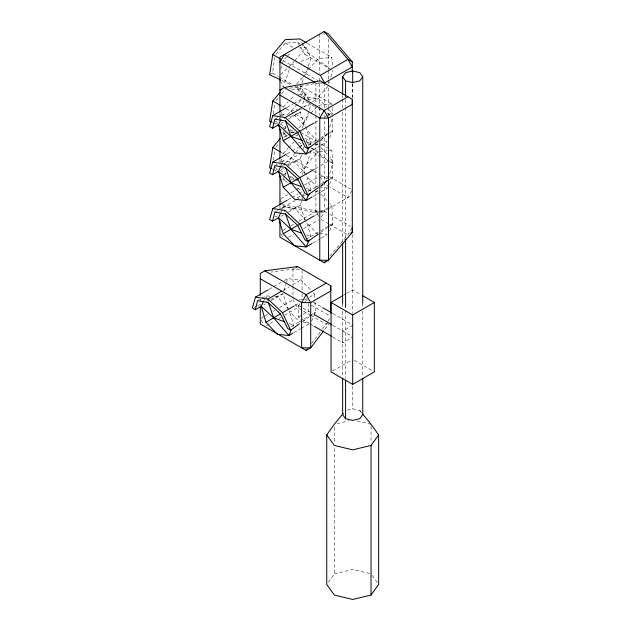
<?xml version="1.0" encoding="UTF-8"?>
<svg xmlns="http://www.w3.org/2000/svg" width="631" height="631" viewBox="0 0 631 631"><rect width="100%" height="100%" fill="white"/><g stroke="black" fill="none" stroke-linecap="round" stroke-linejoin="round"><path stroke-width="0.47" stroke-dasharray="3.15 2.37" d="M269.642 74.773L272.553 73.093L274.588 57.65M273.318 113.777L274.588 104.123M273.318 160.258L274.588 150.604M301.153 86.305L300.356 89.145L304.71 98.751M302.202 82.511L304.308 74.931M302.47 128.046L304.836 119.519L310.239 113.809M302.47 174.527L304.836 165.992L318.347 151.732L310.697 147.323M280.724 69.016L283.232 60.568L286.6 57.011M279.612 119.243L280.448 116.427M280.724 115.489L281.844 111.734M308.086 67.209L306.13 73.78L304.781 75.207M308.362 66.271L310.87 57.823L306.13 47.349L301.09 44.438M280.724 161.97L281.844 158.215M303.716 100.865L300.364 112.184L304.82 127.202M304 99.927L304.836 97.095L318.347 98.428L326.456 106.986M298.723 128.085L306.13 120.261L310.87 104.304L303.621 106.915M301.484 154.887L300.364 158.665L304.82 173.683M303.156 149.231L303.716 147.346M328.83 83.592L329.39 81.714M330.786 77.021L332.742 70.451M310.87 150.785L306.13 166.742L298.723 174.558M301.484 201.368L300.364 205.138L304.82 220.156M301.76 200.429L303.716 193.827M329.674 127.257L332.742 116.932M283.926 290.859L286.166 283.319M286.442 282.373L287.562 278.602L301.074 279.943L310.531 289.921M329.674 173.738L332.742 163.413L331.859 150.399L320.887 144.065M289.329 69.591L283.232 86.999L280.866 81.762M284.518 129.812L283.232 133.48L288.28 136.391M284.841 128.898L285.796 126.153M284.518 176.294L283.232 179.961L288.28 182.872M284.841 175.379L285.796 172.626M288.367 165.298L290.93 157.963L294.732 153.546M282.443 116.072L283.24 114.329L287.05 114.708M280.866 166.048L282.049 163.429M282.443 162.553L283.24 160.802L294.685 161.938L306.13 174.022L310.87 189.978L310.081 191.729M310.081 145.248L310.87 143.497L306.13 127.549L294.685 115.457L291.822 115.173M280.866 212.529L282.049 209.902M282.443 209.035L283.24 207.284L294.685 208.419L306.13 220.503L310.87 236.459L310.081 238.21M329.579 137.866L332.742 130.877L331.993 115.56M263.987 300.206L265.959 295.836L269.776 296.215M329.579 184.347L332.742 177.358L331.859 159.17L329.832 157.032M329.579 230.82L332.742 223.831L331.859 205.651L329.832 203.513M292.808 326.755L293.596 325.012L289.416 310.933M311.509 321.124L315.461 312.384L314.908 300.9M328.522 176.191L324.145 183.771L320.753 185.727M321.25 217.277L324.657 211.385L324.657 113.43M351.822 190.767L347.926 197.503L330.092 187.202M299.804 303.748L297.532 307.683L284.952 314.948M329.776 256.147L347.926 234.921L351.814 228.185M327.592 321.889L322.686 328.869M328.049 321.1L330.77 316.383M328.372 582.2L334.343 573.879L334.343 446.906M311.477 343.509L322.102 329.642M324.87 329.327L329.003 323.94M276.062 54.219L285.212 43.011L297.737 42.498L300.253 43.949M276.062 100.7L278.5 97.71M281.552 93.972L285.212 89.492M276.062 147.181L278.5 144.191M283.989 137.463L285.212 135.965L289.061 135.815M283.343 134.837L285.212 132.605M280.566 74.6L290.93 65.009L294.093 61.325M294.732 60.592L306.13 47.349L299.449 48.011M287.476 114.684L290.93 111.482L301.066 99.714M303.598 96.772L306.13 93.822L297.737 88.979L290.986 89.255M295.363 152.812L299.165 148.395M299.796 147.662L302.328 144.72M287.279 56.301L290.639 52.744M304.836 73.038L307.542 70.183M308.212 69.473L318.347 58.778L331.859 57.437L332.427 65.805M296.704 83.734L304.11 75.917M283.232 107.041L287.949 102.064M290.639 99.225L294.007 95.667M327.994 86.408L316.549 98.491L307.96 99.343M310.917 113.099L318.347 105.259L331.859 103.918L332.048 106.702M283.232 153.522L287.949 148.545M288.619 147.835L294.007 142.149M317.898 143.552L316.549 144.972L313.686 145.256M321.266 139.995L327.994 132.889M317.898 190.026L316.549 191.453L313.686 191.737M321.266 186.476L327.994 179.37L321.266 175.481M282.641 165.637L284.707 163.721M285.401 163.082L290.93 157.963L299.993 154.698M320.698 139.459L327.118 134.884M327.923 134.308L332.742 130.877L319.286 138.646M320.698 185.94L327.118 181.357M327.923 180.789L332.742 177.358L319.286 185.128M320.698 232.421L327.118 227.838M327.923 227.27L332.742 223.831L319.286 231.601M302.62 321.542L309.04 316.967M309.845 316.391L315.461 312.384L302.848 319.672M300.616 47.262L304.931 54.4L307.849 52.712L329.524 68.164M287.121 107.325L293.029 103.91M293.872 103.429L301.46 99.043M274.84 119.172L277.356 117.721M280.716 115.781L283.24 114.329L284.841 118.912M303.905 106.773L311.548 102.356M312.4 101.867L318.347 98.428M281.016 123.353L282.704 122.382M288.367 119.109L300.364 112.184L288.075 117.934M314.987 122.438L318.355 120.489M325.107 116.593L327.639 115.126M328.483 114.645L331.859 112.689L329.153 109.841M287.121 153.798L291.341 151.369M292.185 150.88L298.092 147.473M298.936 146.984L302.304 145.035M308.33 144.972L318.442 139.128M274.84 165.653L277.356 164.202M280.716 162.262L283.24 160.802L284.841 165.385M312.858 150.099L320.43 145.729M321.274 145.24L327.158 141.841M281.016 169.834L283.54 168.374M288.367 165.59L300.364 158.665L287.192 164.817M314.987 168.911L320.043 165.992M320.887 165.503L331.859 159.17M280.779 198.702L287.562 194.79M290.954 192.834L299.425 187.935M304.513 185.001L318.923 176.68M287.965 199.79L291.341 197.842M292.185 197.361L298.092 193.946M298.936 193.465L302.304 191.516M297.209 197.874L302.257 194.955M308.141 191.556L318.442 185.609M274.84 212.134L277.356 210.675M280.716 208.743L283.24 207.284L284.841 211.866M295.332 200.413L284.313 206.771L279.935 204.247M296.176 199.917L301.263 196.982M302.107 196.493L304.655 195.026M312.858 196.58L320.43 192.21M321.274 191.721L328.002 187.841M281.016 216.307L283.54 214.855M288.367 212.063L300.364 205.138L288.075 210.888M283.28 230.22L287.46 227.807M290.804 225.874L294.156 223.942M299.173 221.047L315.902 211.385L324.657 211.385L328.846 213.799M314.987 215.392L320.043 212.473M320.887 211.984L331.859 205.651M321.013 213.041L327.173 209.484M327.82 209.113L352.303 194.971M288.493 237.319L293.51 234.416M303.55 228.619L318.608 219.927M305.783 239.401L318.442 232.09M312.858 243.053L320.43 238.684M321.274 238.202L327.158 234.803M294.503 268.317L292.989 269.192L270.857 272.087M269.003 289.321L280.811 282.499M284.187 280.55L287.562 278.602M257.566 300.687L260.926 298.747M261.762 298.258L265.959 295.836L267.244 299.504M283.224 290.244L289.179 286.805M292.571 284.849L301.074 279.943M263.742 304.86L265.422 303.89M271.093 300.616L283.082 293.691L287.547 308.709M261.108 318.221L264.468 316.281M265.304 315.8L267.82 314.348M272.852 311.438L274.532 310.468M279.565 307.565L292.989 299.812L292.989 296.941M295.174 305.404L299.394 302.967M304.457 300.048L308.677 297.611M309.521 297.122L314.577 294.204L313.228 292.776M309.222 323.395L298.289 317.085L298.289 305.341L300.837 303.874M305.073 301.429L308.464 299.465M266.487 325.604L269.003 324.153M269.847 323.664L274.043 321.242M279.076 318.339L280.756 317.369M298.289 317.085L308.464 311.217L308.464 303.385M343.54 295.245L346.033 293.801M346.869 293.328L352.69 289.96L361.011 294.764M291.049 326.479L302.004 320.154M293.904 332.576L300.632 328.696M301.468 328.207L309.04 323.837M327.741 323.372L326.227 324.247L311.88 315.965M353.013 325.186L342.838 331.062L342.838 342.807L352.169 337.427M332.718 370.933L351.861 359.883M274.911 124.086L277.537 122.856M274.911 170.567L277.537 169.337M274.911 217.048L277.537 215.818M254.119 307.242L256.754 306.011M257.629 305.601L260.264 304.371M266.408 301.492L269.918 299.851M270.794 299.441L283.082 293.691M290.93 65.009L296.365 63.045M300.9 61.42L310.87 57.823M290.93 111.482L297.272 109.202M347.358 410.071L352.69 408.793L359.796 410.497L360.979 411.948M337.096 423.614L349.022 420.759M334.343 573.879L352.69 569.493L371.036 573.879M289.4 88.277L314.956 83.521M298.502 94.579L306.13 93.822L308.898 99.943M285.141 133.291L283.232 133.48L281.655 129.986M290.867 132.723L294.685 132.344M319.31 151.637L327.032 150.872M327.994 150.777L331.859 150.399M285.141 179.772L283.232 179.961L281.655 176.467M290.867 179.204L294.685 178.825M291.041 132.313L294.929 132.124M295.805 135.539L297.737 135.46M322.686 34.074L324.634 34.074M321.739 82.898L315.902 82.898L315.902 104.565M315.902 83.347L321.739 83.347M320.745 176.191L327.552 176.191M281.828 204.594L315.902 210.935L324.657 210.935M299.354 269.192L292.989 269.192L292.989 285.457M299.354 299.812L302.075 299.812L302.075 291.199M318.458 140.413L316.549 140.224L306.453 129.56M319.412 140.508L327.047 141.265M307.731 143.86L311.596 144.239M315.453 144.625L318.347 144.909M318.458 186.894L316.549 186.705L306.453 176.041M319.412 186.989L327.047 187.746M307.731 190.341L311.596 190.72M315.453 191.106L318.347 191.39M318.458 233.367L316.549 233.186L306.453 222.522M319.412 233.462L327.047 234.219M274.548 296.688L277.411 296.972L288.856 309.056M302.139 322.015L299.275 321.731L289.172 311.067M303.093 322.11L308.811 322.678M318.387 213.112L284.313 206.771L281.876 202.559M357.28 420.98L371.036 424.269M306.343 141.872L310.87 143.497M306.343 188.346L310.87 189.978M306.343 234.827L310.87 236.459M289.061 323.38L293.596 325.012M281.931 80.523L291.585 85.043M295.095 86.684L300.356 89.145L296.152 86.715M272.276 122.485L276.662 124.536M282.806 127.415L287.192 129.465M288.075 129.876L294.22 132.747M295.095 133.165L297.729 134.395M272.276 168.966L276.662 171.017M282.806 173.896L287.192 175.946M288.075 176.357L294.22 179.228M295.095 179.638L297.729 180.868M307.392 43.31L331.859 57.437M285.212 43.011L293.107 47.57M304.931 54.4L331.054 69.481M282.901 60.371L317.906 80.579M299.796 85.406L331.859 103.918M272.553 73.093L278.492 76.525M279.336 77.006L291.948 84.286M305.783 101.37L310.026 103.815M311.714 104.793L315.074 106.734M318.442 108.674L320.966 110.133M328.53 114.503L330.218 115.473M280.716 105.59L285.543 108.374M286.277 108.8L306.13 120.261M300.64 132.376L315.823 141.139M274.248 120.553L277.648 122.509M280.172 123.968L286.064 127.367M290.268 129.797L295.316 132.707M304.773 138.173L312.345 142.543M298.376 142.22L301.736 144.16M285.212 135.965L286.789 136.88M313.394 152.245L320.122 156.125M320.966 156.614L332.742 163.413L327.923 159.974M329.374 176.68L350.607 188.945M280.716 152.071L285.543 154.855M286.277 155.281L312.858 170.622M313.702 171.111L320.43 175M329.24 186.713L324.145 183.771L320.256 177.035M274.248 167.034L277.648 168.99M280.172 170.449L286.064 173.848M290.268 176.278L295.316 179.188M297.532 188.212L301.736 190.641M329.682 214.288L350.631 226.379M315.902 210.935L318.821 212.623M321.116 219.446L328.656 223.8M329.492 224.281L347.926 234.921M313.504 302.383L321.913 307.234M332.837 313.544L352.169 324.705M311.359 305.175L329.926 315.894M298.289 305.341L313.504 314.128M332.75 325.241L352.169 336.449M311.036 315.476L297.532 307.683L292.989 299.812M310.058 323.884L313.418 325.825M332.75 336.986L342.838 342.807M354.354 360.364L372.669 370.933M309.458 100.337L307.849 99.193L300.269 86.218M327.118 112.925L330.328 115.213M311.059 147.962L318.284 153.112M319.089 153.68L327.118 159.406M321.053 147.764L327.126 154.177M321.053 194.245L327.126 200.658M359.796 410.497L362.257 413.912M372.124 575.393L377.551 582.957M297.737 42.498L300.135 46.465M297.737 88.979L302.052 96.117M301.689 42.174L307.849 52.712M318.821 216.433L315.902 211.385L315.902 188.732M279.935 199.191L281.394 201.715M280.905 233.833L282.846 237.209M261.179 320.28L263.45 324.208M306.13 140.303L308.504 145.548M332.111 107.633L332.553 114.14M331.859 112.689L331.953 114.605M314.577 294.204L314.861 299.946M371.036 426.24L371.036 442.97M362.746 303.298L362.746 307.234M362.746 311.178L362.746 377.172M352.69 83.757L352.69 97.545M352.69 234.456L352.69 313.433M352.69 386.14L352.69 408.793M352.303 83.552L352.303 97.466M345.583 99.572L345.583 106.465M345.583 107.451L345.583 237.469M345.583 310.357L345.583 378.316M342.641 95.47L342.641 98.428M342.641 99.406L342.641 108.272M342.641 112.215L342.641 241.247M342.641 303.298L342.641 307.234M342.641 311.178L342.641 377.172M334.343 427.226L334.343 442.97M328.522 38.98L328.522 69.363M328.522 70.341L328.522 79.159M328.522 80.145L328.522 84.065M328.522 87.985L328.522 106.607M328.522 107.585L328.522 116.404M324.657 82.898L324.657 108.95M319.767 34.074L319.767 73.283M319.767 78.181L319.767 106.607M319.767 107.585L319.767 115.426M315.902 105.014L315.902 114.416M315.902 115.402L315.902 141.454M315.902 141.991L315.902 187.746M302.075 270.147L302.075 290.244M292.989 286.419L292.989 295.986M279.935 112.578L279.935 119.44M279.935 159.004L279.935 165.038M279.935 205.69L279.935 211.724M260.272 299.039L260.272 305.27"/><path stroke-width="0.95" d="M260.272 295.434L260.272 273.475L264.815 270.849L297.532 266.566L330.77 285.756L330.77 291.001L310.704 302.588L301.618 302.588L260.272 278.721M352.303 227.341L352.303 232.397L328.522 260.209L324.145 262.733L279.935 237.209L279.935 221.371M281.828 89.681L279.935 90.036L284.305 87.512L320.28 80.815L352.303 99.304L352.303 104.36L328.522 118.092L319.767 118.092L279.935 95.092M306.548 42.821L299.796 38.925L285.212 39.643L272.773 54.526L269.642 74.773L280.172 79.703M280.235 92.079L272.773 101.007L269.642 121.255L271.393 122.075M280.235 138.552L272.773 147.488L269.642 167.736L271.393 168.556M286.277 107.806L272.781 115.607L269.642 126.555L272.56 128.235L274.84 119.172L285.212 120.931L297.737 132.392L304.939 146.928L307.849 148.616L318.284 141.178M286.277 154.287L272.781 162.08L269.642 173.028L272.56 174.716L274.84 165.653L285.212 167.412L297.737 178.873L304.939 193.409L307.849 195.089L318.284 187.652M287.121 200.279L272.781 208.561L269.642 219.509L272.56 221.197L274.84 212.134L285.212 213.885L297.737 225.354L304.939 239.89L307.849 241.57L318.284 234.133M268.159 289.803L255.5 297.114L252.368 308.062L255.279 309.742L257.566 300.687L267.93 302.438L280.456 313.899L287.657 328.435L290.575 330.123L299.409 323.829M280.866 119.567L278.492 124.804L272.56 128.235M280.866 166.048L278.492 171.285L272.56 174.716M309.293 146.991L306.13 153.98L294.685 152.852L283.24 140.76L278.492 124.804L290.93 136.32L306.13 153.98L312.022 150.58M280.472 213.396L278.492 217.766L272.56 221.197M309.293 193.472L306.13 200.461L294.685 199.325L283.24 187.241L278.492 171.285L290.93 182.801L306.13 200.461L312.022 197.061M263.592 301.074L261.218 306.319L255.279 309.742M309.293 239.954L306.13 246.942L294.685 245.806L283.24 233.722L278.492 217.766L290.93 229.282L306.13 246.942L312.022 243.542M291.625 329.374L288.856 335.495L277.411 334.359L265.959 322.275L261.218 306.319L273.657 317.835L288.856 335.495L293.06 333.065M342.641 94.484L342.641 76.753L345.583 72.652L352.69 70.948L359.796 72.652L362.746 76.753L362.746 303.298M362.746 76.753L359.796 80.863L352.69 82.558L345.583 80.863L342.641 76.753M362.754 414.117L371.036 424.269L378.632 434.862L378.632 584.472L371.036 595.065L352.69 599.45L334.343 595.065L326.748 584.472L326.748 434.862L334.343 424.269L343.217 413.392M371.036 595.065L371.036 445.454L378.632 434.862M260.272 306.248L260.272 323.948L306.161 350.442L307.344 348.904M323.687 330.873L310.704 347.823L306.161 350.442M324.145 262.733L325.399 261.266M352.303 71.863L352.303 61.885L328.522 34.074L324.145 31.55L279.935 57.074L279.935 112.113M315.066 82.416L279.935 62.13L284.313 54.55L320.28 75.318L347.926 59.353L352.303 61.885M322.709 82.898L324.657 82.898L352.303 66.933L347.926 59.353L324.145 31.55M272.781 115.607L285.212 117.563L300.506 108.737M347.926 96.78L324.145 110.512L319.767 118.092L319.767 260.209L328.522 260.209L328.522 118.092L324.145 110.512L284.305 87.512M283.24 140.76L298.534 131.934M285.212 117.563L299.796 131.201L314.143 122.919M283.24 187.241L298.534 178.415M272.781 162.08L285.212 164.044L299.796 177.682L314.143 169.4M283.24 233.722L298.534 224.888M272.781 208.561L285.212 210.525L299.796 224.163L314.143 215.881M350.844 233.241L352.303 232.397L352.303 99.304M296.018 267.441L297.532 266.566M255.5 297.114L267.93 299.07L281.529 291.222M326.227 283.138L306.161 294.724L301.618 302.588L301.618 347.823L310.704 347.823L310.704 302.588L306.161 294.724L264.815 270.849M265.959 322.275L280.409 313.93M267.93 299.07L282.522 312.708L294.33 305.893M362.683 295.726L374.333 302.454L374.333 371.896L352.69 384.389L331.054 371.896L331.054 302.454L342.704 295.726M331.054 302.454L352.69 314.948L374.333 302.454M371.036 445.454L352.69 449.84L334.343 445.454L326.748 434.862M342.641 378.158L342.641 414.599L345.583 418.7L352.69 420.404L359.796 418.7L362.746 414.599L362.746 378.158M302.714 140.563L290.93 136.32L285.48 120.742M301.807 186.721L290.93 182.801L285.48 167.223M301.807 233.194L290.93 229.282L285.48 213.704M284.534 321.747L273.657 317.835L268.207 302.249M277.537 124.954L279.296 125.774M277.537 171.427L279.296 172.247M272.773 54.526L280.369 58.912M272.773 101.007L280.369 105.393M272.773 147.488L280.369 151.866M322.756 307.715L332.001 313.055M314.262 314.561L331.914 324.752M314.262 326.306L331.914 336.497M320.28 75.318L324.657 82.898M299.796 131.201L307.849 148.616M299.796 177.682L307.849 195.089M299.796 224.163L307.849 241.57M282.522 312.708L290.575 330.123M279.675 79.143L280.472 80.886M352.69 70.948L352.69 82.771M352.69 314.948L352.69 384.389M345.583 80.863L345.583 96.622M345.583 239.441L345.583 307.4M345.583 380.288L345.583 418.7M342.641 243.211L342.641 303.298M330.77 285.756L330.77 313.015M279.935 128.621L279.935 158.184M279.935 175.308L279.935 204.862"/></g></svg>
